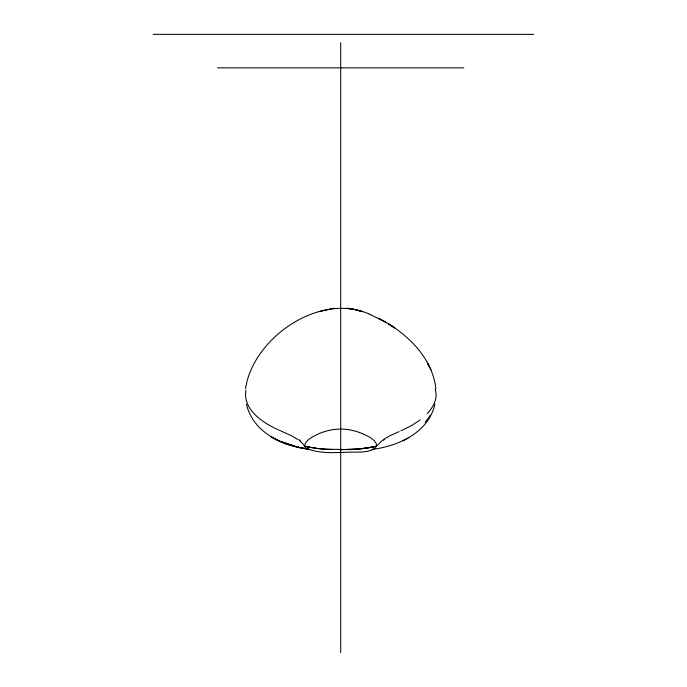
<?xml version="1.0" encoding="UTF-8"?>
<svg xmlns="http://www.w3.org/2000/svg" width="687" height="687" viewBox="0 0 687 687"><rect width="100%" height="100%" fill="white"/><g stroke="black" fill="none" stroke-linecap="round" stroke-linejoin="round"><path stroke-width="1.03" d="M245.534 388.55C253.288 337.609 319.987 291.589 369.735 314.277M304.521 445.949C305.706 439.568 313.023 436.769 318.141 434.012A54.762 47.841 0 0 1 327.201 430.852C336.012 428.482 345.398 428.482 354.209 430.852A54.762 47.841 0 0 1 363.26 434.012C385.922 444.025 376.467 452.432 356.862 452.14C339.928 451.797 321.258 455.189 305.509 447.847C304.186 444.91 301.799 442.514 299.274 440.496M245.912 390.113C242.588 409.667 262.846 422.78 278.235 429.804M434.923 404.171C428.482 432.647 398.348 446.249 371.89 449.41M376.888 445.949L382.127 440.496M427.185 413.668C432.982 407.52 437.928 398.795 435.489 390.113M420.152 419.963L411.822 425.416L400.916 430.818M383.183 439.697L389.366 436.022L399.207 431.565M402.934 440.745L408.009 438.143M318.665 311.7L334.011 308.214M373.651 446.885L376.339 446.078M375.025 446.473L365.029 448.431L373.333 446.928L358.7 449.083L349.528 449.616L322.701 449.083L331.873 449.616M358.09 449.126L367.004 448.139L340.7 449.779M153.253 34.35L533.747 34.35M217.599 67.85L463.802 67.85M347.399 308.214L354.037 309.39L347.708 308.265M308.068 446.928L306.926 446.73L316.381 448.431L306.385 446.473M308.532 449.212C282.434 446.215 252.782 432.14 246.478 404.171M304.848 446.095L309.468 447.237M362.745 311.7L355.454 309.734L361.499 311.357M286.436 443.871L298.441 447.297L308.703 449.161L296.595 446.885L298.441 447.297L284.066 443.072L286.436 443.871L278.467 440.745L270.979 436.76L281.077 441.767M280.846 441.432L294.088 445.88M369.812 314.303L385.235 321.971L378.391 318.158M280.871 430.981L291.752 435.876L298.218 439.697M280.184 430.68L279.137 430.217M380.083 319.12C406.79 333.118 432.192 357.223 435.876 388.55M393.995 327.39L388.138 323.629L395.025 328.06M429.401 366.669L427.726 363.483L431.041 369.838M435.163 389.117L435.386 389.778M340.7 42.74L340.7 652.65M299.377 439.817A135.15 22.817 8.6 0 1 300.331 440.607M383.217 440.384A135.141 22.405 -9.1 0 1 384.359 439.586M430.397 414.931A218.741 93.535 19.4 0 1 425.193 422.17M323.311 449.126L314.397 448.139L324.058 449.212L323.311 449.126"/></g></svg>
